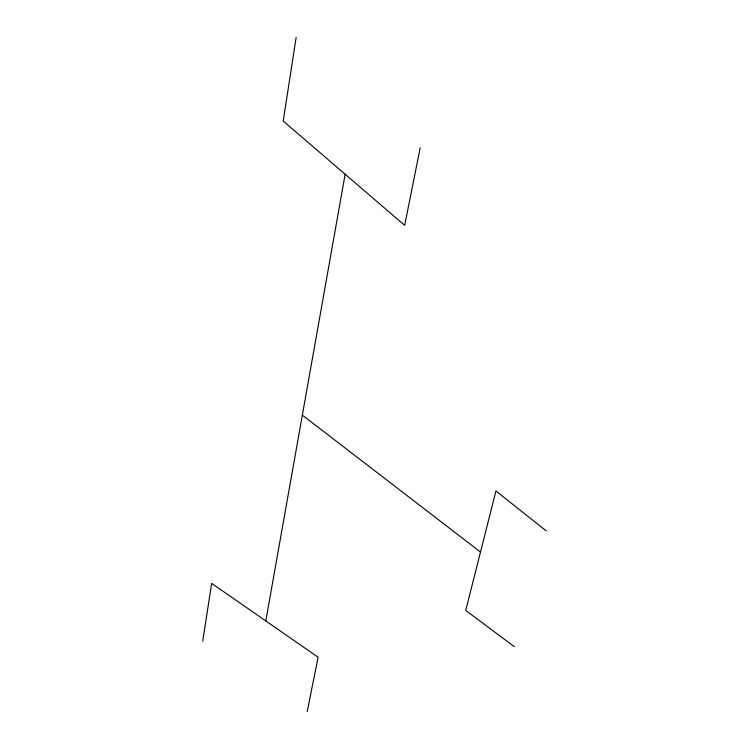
<?xml version="1.0" encoding="UTF-8"?>
<svg xmlns="http://www.w3.org/2000/svg" width="749" height="749" viewBox="0 0 749 749"><rect width="100%" height="100%" fill="white"/><g stroke="black" fill="none" stroke-linecap="round" stroke-linejoin="round"><path stroke-width="1.12" d="M202.717 641.172L211.658 583.387L318.11 657.219L307.221 711.55M296.145 37.45L283.206 121.057L404.666 225.337L420.208 147.768M265.792 620.93L345.149 174.236M514.413 646.715L465.719 610.463L495.95 490.998L546.283 530.947M302.353 415.143L480.502 552.05"/></g></svg>
